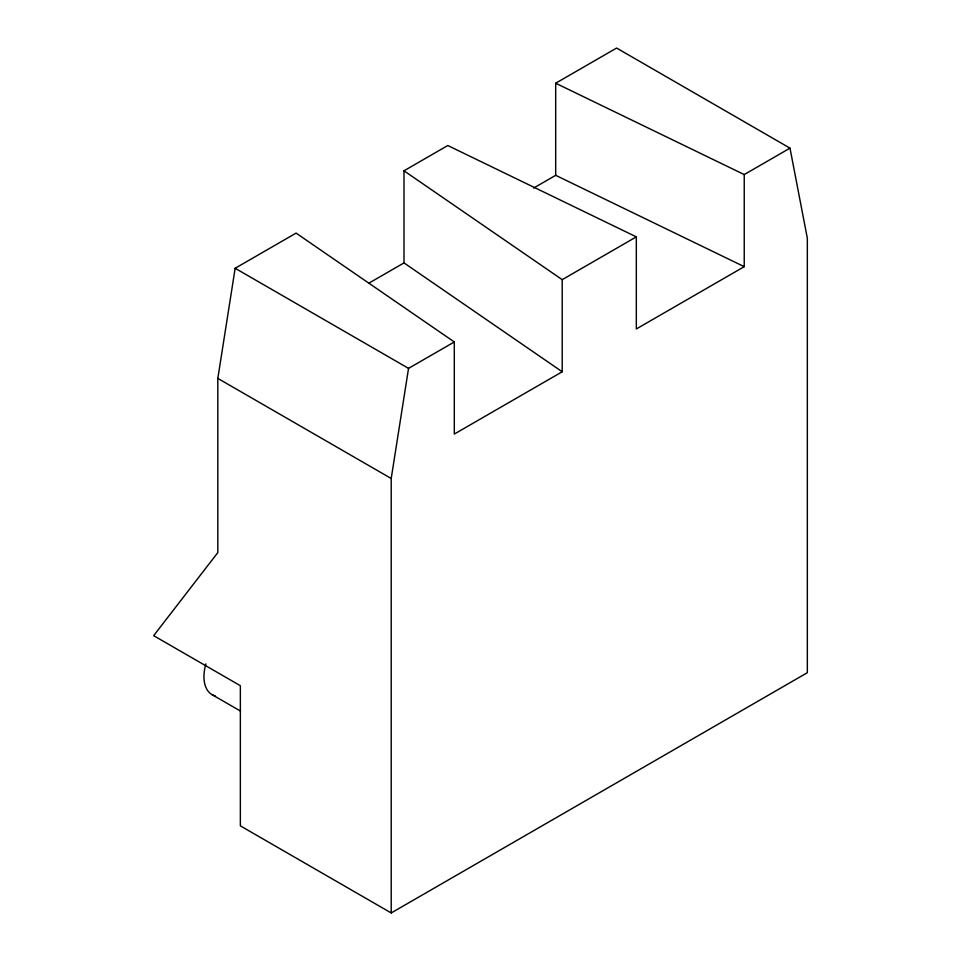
<?xml version="1.0" encoding="UTF-8"?>
<svg xmlns="http://www.w3.org/2000/svg" width="961" height="961" viewBox="0 0 961 961"><rect width="100%" height="100%" fill="white"/><g stroke="black" fill="none" stroke-linecap="round" stroke-linejoin="round"><path stroke-width="1.44" d="M217.823 378.394L235.157 268.275L296.084 233.103L454.301 341.96L454.301 434.06L562.209 371.763L562.209 279.663L403.992 170.806L447.778 145.519L636.326 236.874L636.326 328.962L744.234 266.665L744.234 174.566L789.99 148.15L807.336 238.244L807.336 672.7L391.211 912.95L240.358 825.859L240.358 685.71L153.664 635.665L217.823 552.575L217.823 378.394L391.211 478.494L391.211 912.95M391.211 478.494L408.545 368.375L454.301 341.96M533.583 188.08L555.686 175.322L555.686 83.223L616.614 48.05L789.99 148.15M368.892 283.171L403.992 262.894L403.992 170.806M562.209 279.663L636.326 236.874M555.686 83.223L744.234 174.566M555.686 175.322L744.234 266.665M235.157 268.275L408.545 368.375M212.081 694.671L240.538 711.104M403.992 262.894L562.209 371.763M215.384 696.016A39.233 22.656 -60 0 1 205.87 663.895"/></g></svg>
